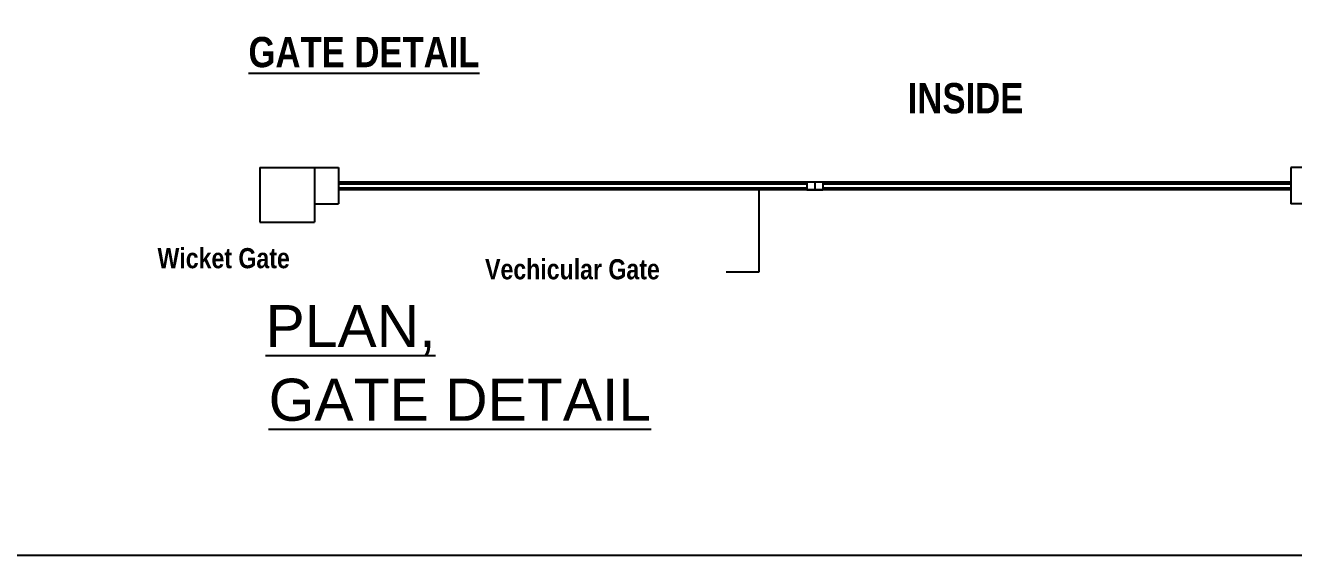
# Model space of a CAD drawing. Header units: metres. Extents: x 31037 to 31490, y -4422 to -3483.
# Drawn here: x 31260.74 to 31281.05, y -4230.29 to -4221.8 of the extents above; entities that cross this region are included whole.
import ezdxf

# ---------------------------------------------------------------- set-up
doc = ezdxf.new("R2010")
doc.units = ezdxf.units.M
doc.header["$LTSCALE"] = 30
doc.header["$MEASUREMENT"] = 0
doc.linetypes.add('DASHED2', pattern=[0.375, 0.25, -0.125])
for name, color, linetype, lineweight in [('DIM', 5, 'Continuous', 25), ('TEXT', 11, 'Continuous', 30), ('walls', 20, 'Continuous', 30)]:
    doc.layers.add(name, color=color, linetype=linetype, lineweight=lineweight)
doc.layers.add('Thin Lines', color=135, linetype='DASHED2')
doc.styles.add('Arial', font='swisscbi.ttf')
doc.styles.add('ARIEL', font='arial.ttf', dxfattribs={"height": 9})

msp = doc.modelspace()

# ---------------------------------------------------------------- linework, layer by layer
at = {"layer": 'DIM', "color": 0, "lineweight": 25}
msp.add_lwpolyline([(31232.08042, -4148.87448), (31336.3646, -4148.87448), (31336.3646, -4230.29321), (31232.08042, -4230.29321)], close=True, dxfattribs=at)
at = {"layer": 'TEXT', "color": 0, "lineweight": 25}
for p, q in [((31272.48496, -4224.4125), (31272.48496, -4225.74943)), ((31272.48496, -4224.4125), (31272.48496, -4225.74943)), ((31272.48496, -4224.4125), (31272.48496, -4225.74943)), ((31272.48496, -4224.4125), (31272.48496, -4225.74943)), ((31272.48496, -4225.74943), (31271.96534, -4225.74943)), ((31272.48496, -4225.74943), (31271.96534, -4225.74943)), ((31272.48496, -4225.74943), (31271.96534, -4225.74943)), ((31272.48496, -4225.74943), (31271.96534, -4225.74943))]:
    msp.add_line(p, q, dxfattribs=at)
at = {"layer": 'Thin Lines', "color": 0, "lineweight": 25}
for p, q in [((31265.75673, -4224.3341), (31273.25419, -4224.3341)), ((31265.75673, -4224.3341), (31273.25419, -4224.3341)), ((31265.75673, -4224.3341), (31273.25419, -4224.3341)), ((31265.75673, -4224.3341), (31273.25419, -4224.3341)), ((31273.51269, -4224.3341), (31281.01016, -4224.3341)), ((31273.51269, -4224.3341), (31281.01016, -4224.3341)), ((31273.51269, -4224.3341), (31281.01016, -4224.3341)), ((31273.51269, -4224.3341), (31281.01016, -4224.3341)), ((31265.75673, -4224.39872), (31273.25419, -4224.39872)), ((31265.75673, -4224.39872), (31273.25419, -4224.39872)), ((31265.75673, -4224.39872), (31273.25419, -4224.39872)), ((31265.75673, -4224.39872), (31273.25419, -4224.39872)), ((31273.51269, -4224.39872), (31281.01016, -4224.39872)), ((31273.51269, -4224.39872), (31281.01016, -4224.39872)), ((31273.51269, -4224.39872), (31281.01016, -4224.39872)), ((31273.51269, -4224.39872), (31281.01016, -4224.39872))]:
    msp.add_line(p, q, dxfattribs=at)
at = {"layer": 'walls', "color": 0, "lineweight": 25}
for p, q in [((31264.49655, -4224.0756), (31265.75673, -4224.0756)), ((31264.49655, -4224.0756), (31264.49655, -4224.94803)), ((31264.49655, -4224.0756), (31265.75673, -4224.0756)), ((31264.49655, -4224.0756), (31264.49655, -4224.94803)), ((31264.49655, -4224.0756), (31265.75673, -4224.0756)), ((31264.49655, -4224.0756), (31264.49655, -4224.94803)), ((31264.49655, -4224.0756), (31265.75673, -4224.0756)), ((31264.49655, -4224.0756), (31264.49655, -4224.94803)), ((31265.36898, -4224.0756), (31265.36898, -4224.94803)), ((31265.36898, -4224.0756), (31265.36898, -4224.94803)), ((31265.36898, -4224.0756), (31265.36898, -4224.94803)), ((31265.36898, -4224.0756), (31265.36898, -4224.94803)), ((31265.75673, -4224.0756), (31265.75673, -4224.65722)), ((31265.75673, -4224.0756), (31265.75673, -4224.65722)), ((31265.75673, -4224.0756), (31265.75673, -4224.65722)), ((31265.75673, -4224.0756), (31265.75673, -4224.65722)), ((31282.27034, -4224.0756), (31281.01016, -4224.0756)), ((31281.01016, -4224.0756), (31281.01016, -4224.65722)), ((31282.27034, -4224.0756), (31281.01016, -4224.0756)), ((31281.01016, -4224.0756), (31281.01016, -4224.65722)), ((31282.27034, -4224.0756), (31281.01016, -4224.0756)), ((31281.01016, -4224.0756), (31281.01016, -4224.65722)), ((31282.27034, -4224.0756), (31281.01016, -4224.0756)), ((31281.01016, -4224.0756), (31281.01016, -4224.65722)), ((31265.75673, -4224.30178), (31281.01016, -4224.30178)), ((31265.75673, -4224.30178), (31281.01016, -4224.30178)), ((31265.75673, -4224.30178), (31281.01016, -4224.30178)), ((31265.75673, -4224.30178), (31281.01016, -4224.30178)), ((31273.25419, -4224.30178), (31273.25419, -4224.43103)), ((31273.25419, -4224.30178), (31273.51269, -4224.30178)), ((31273.25419, -4224.30178), (31273.25419, -4224.43103)), ((31273.25419, -4224.30178), (31273.51269, -4224.30178)), ((31273.25419, -4224.30178), (31273.25419, -4224.43103)), ((31273.25419, -4224.30178), (31273.51269, -4224.30178)), ((31273.25419, -4224.30178), (31273.25419, -4224.43103)), ((31273.25419, -4224.30178), (31273.51269, -4224.30178)), ((31273.38344, -4224.30178), (31273.38344, -4224.43103)), ((31273.38344, -4224.30178), (31273.38344, -4224.43103)), ((31273.38344, -4224.30178), (31273.38344, -4224.43103)), ((31273.38344, -4224.30178), (31273.38344, -4224.43103)), ((31273.51269, -4224.30178), (31273.51269, -4224.43103)), ((31273.51269, -4224.30178), (31273.51269, -4224.43103)), ((31273.51269, -4224.30178), (31273.51269, -4224.43103)), ((31273.51269, -4224.30178), (31273.51269, -4224.43103)), ((31281.01016, -4224.43103), (31265.75673, -4224.43103)), ((31281.01016, -4224.43103), (31265.75673, -4224.43103)), ((31281.01016, -4224.43103), (31265.75673, -4224.43103)), ((31281.01016, -4224.43103), (31265.75673, -4224.43103)), ((31273.25419, -4224.43103), (31273.51269, -4224.43103)), ((31273.25419, -4224.43103), (31273.51269, -4224.43103)), ((31273.25419, -4224.43103), (31273.51269, -4224.43103)), ((31273.25419, -4224.43103), (31273.51269, -4224.43103)), ((31265.36898, -4224.65722), (31265.75673, -4224.65722)), ((31265.36898, -4224.65722), (31265.75673, -4224.65722)), ((31265.36898, -4224.65722), (31265.75673, -4224.65722)), ((31265.36898, -4224.65722), (31265.75673, -4224.65722)), ((31281.39791, -4224.65722), (31281.01016, -4224.65722)), ((31281.39791, -4224.65722), (31281.01016, -4224.65722)), ((31281.39791, -4224.65722), (31281.01016, -4224.65722)), ((31281.39791, -4224.65722), (31281.01016, -4224.65722)), ((31264.49655, -4224.94803), (31265.36898, -4224.94803)), ((31264.49655, -4224.94803), (31265.36898, -4224.94803)), ((31264.49655, -4224.94803), (31265.36898, -4224.94803)), ((31264.49655, -4224.94803), (31265.36898, -4224.94803))]:
    msp.add_line(p, q, dxfattribs=at)

# ---------------------------------------------------------------- texts
at = {"layer": 'TEXT', "color": 0, "lineweight": 25}
for s, height, style, p in [('%%UGATE DETAIL', 0.4846842, 'Arial', (31264.3126, -4222.46659)), ('%%UGATE DETAIL', 0.4846842, 'Arial', (31264.3126, -4222.46659)), ('%%UGATE DETAIL', 0.4846842, 'Arial', (31264.3126, -4222.46659)), ('%%UGATE DETAIL', 0.4846842, 'Arial', (31264.3126, -4222.46659)), ('INSIDE', 0.484684, 'Arial', (31274.87315, -4223.20552)), ('INSIDE', 0.484684, 'Arial', (31274.87315, -4223.20552)), ('INSIDE', 0.484684, 'Arial', (31274.87315, -4223.20552)), ('INSIDE', 0.484684, 'Arial', (31274.87315, -4223.20552)), ('Wicket Gate', 0.3231228, 'Arial', (31262.85559, -4225.68819)), ('Wicket Gate', 0.3231228, 'Arial', (31262.85559, -4225.68819)), ('Wicket Gate', 0.3231228, 'Arial', (31262.85559, -4225.68819)), ('Wicket Gate', 0.3231228, 'Arial', (31262.85559, -4225.68819)), ('Vechicular Gate', 0.3231228, 'Arial', (31268.10264, -4225.86559)), ('Vechicular Gate', 0.3231228, 'Arial', (31268.10264, -4225.86559)), ('Vechicular Gate', 0.3231228, 'Arial', (31268.10264, -4225.86559)), ('Vechicular Gate', 0.3231228, 'Arial', (31268.10264, -4225.86559)), ('%%UPLAN,', 0.674618, 'ARIEL', (31264.5855, -4226.95217)), ('%%UPLAN,', 0.674618, 'ARIEL', (31264.5855, -4226.95217)), ('%%UPLAN,', 0.674618, 'ARIEL', (31264.5855, -4226.95217)), ('%%UPLAN,', 0.674618, 'ARIEL', (31264.5855, -4226.95217)), ('%%UGATE DETAIL', 0.6746181, 'ARIEL', (31264.63546, -4228.13219)), ('%%UGATE DETAIL', 0.6746181, 'ARIEL', (31264.63546, -4228.13219)), ('%%UGATE DETAIL', 0.6746181, 'ARIEL', (31264.63546, -4228.13219)), ('%%UGATE DETAIL', 0.6746181, 'ARIEL', (31264.63546, -4228.13219))]:
    msp.add_text(s, height=height, dxfattribs=dict(at, style=style)).set_placement(p)

doc.saveas('drawing.dxf')
